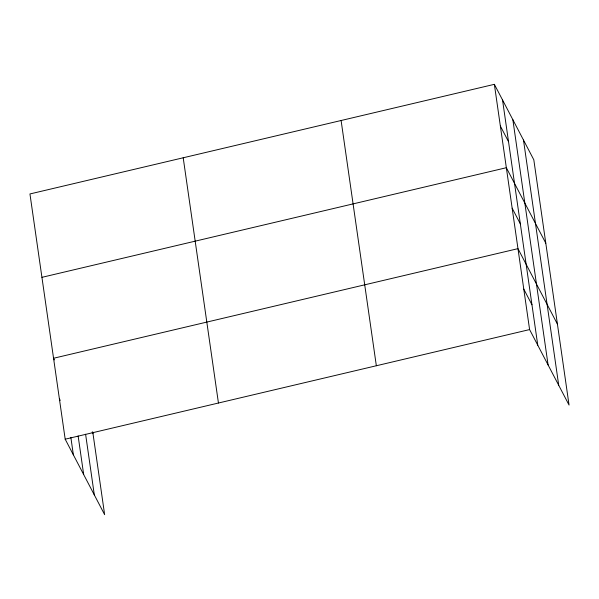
<?xml version="1.0" encoding="UTF-8"?>
<svg xmlns="http://www.w3.org/2000/svg" width="599" height="599" viewBox="0 0 599 599"><rect width="100%" height="100%" fill="white"/><g stroke="black" fill="none" stroke-linecap="round" stroke-linejoin="round"><path stroke-width="0.9" d="M494.362 84.332L529.598 329.577L569.05 405.051L533.814 159.806L494.362 84.332L29.95 193.949L65.186 439.194L104.638 514.668L92.748 431.894M41.93 277.337L506.342 167.72L545.794 243.187M65.186 439.194L529.598 329.577M500.352 126.03L508.521 141.656M512.152 208.182L520.329 223.816M557.422 324.119L517.97 248.652L53.558 358.262L54.419 359.909M523.781 289.115L531.957 304.749M92.156 432.089L93.01 433.736M59.376 398.732L60.229 400.379M523.489 140.061L558.725 385.299M512.856 119.71L548.092 364.956M502.531 99.966L537.767 345.211M341.101 120.511L376.344 365.749M183.204 157.777L218.44 403.022M85.597 434.223L94.32 494.916M78.132 435.952L83.68 474.573M70.847 437.352L73.363 454.828"/></g></svg>
